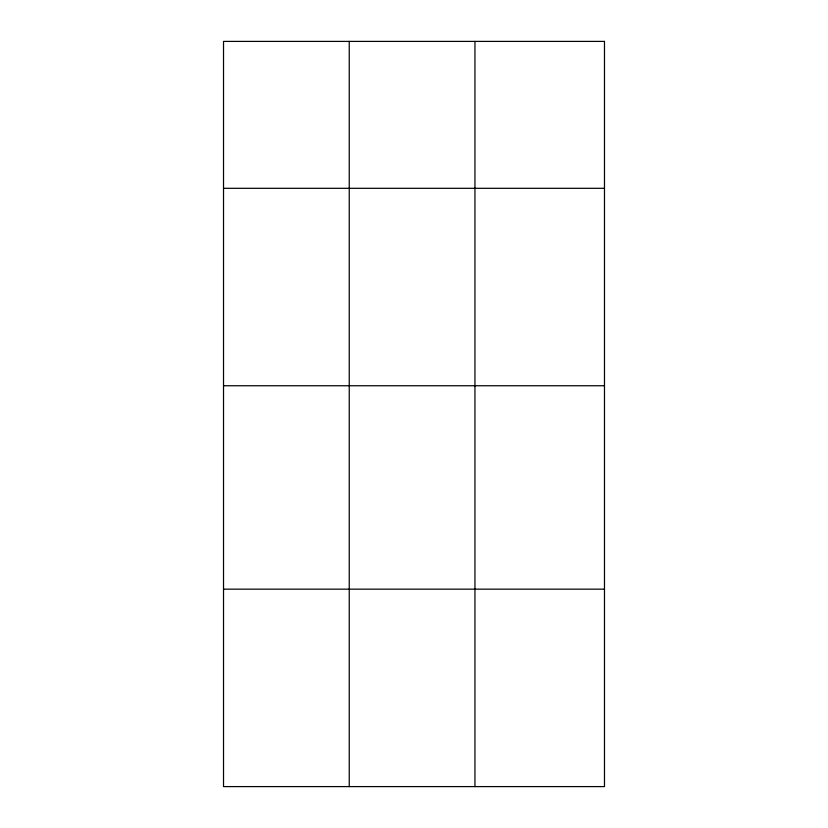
<?xml version="1.0" encoding="UTF-8"?>
<svg xmlns="http://www.w3.org/2000/svg" width="828" height="828" viewBox="0 0 828 828"><rect width="100%" height="100%" fill="white"/><g stroke="black" fill="none" stroke-linecap="round" stroke-linejoin="round"><path stroke-width="1.24" d="M223.519 188.308L604.481 188.308M223.519 385.744L604.481 385.744M223.519 589.163L604.481 589.163M474.951 41.4L474.951 786.6M349.24 41.4L349.24 786.6M604.481 41.4L223.519 41.4L223.519 786.6L604.481 786.6L604.481 41.4"/></g></svg>
